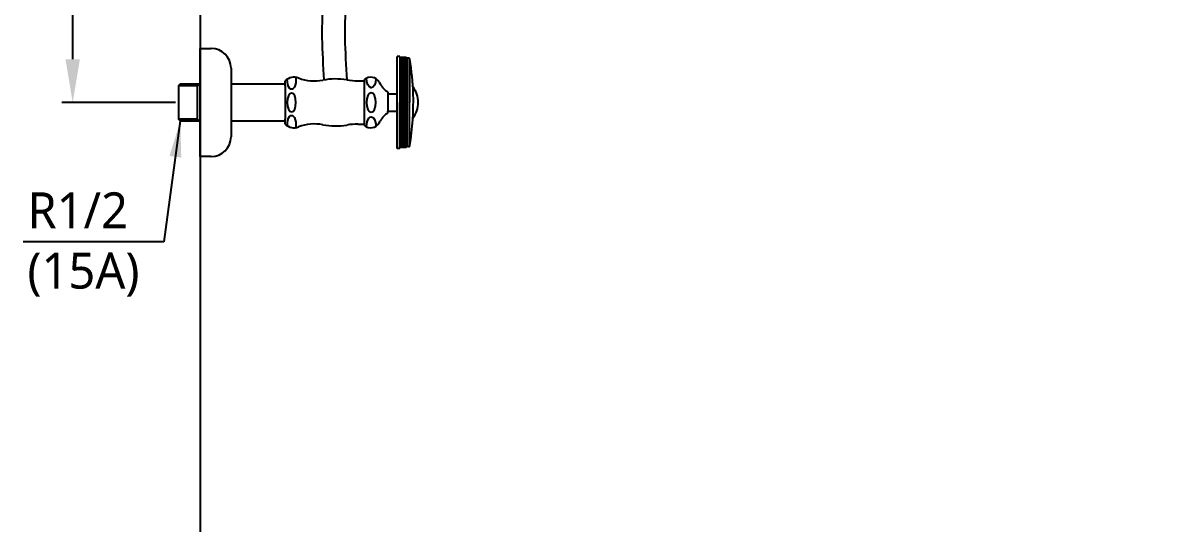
# Model space of a CAD drawing. Extents: x 8541 to 14664, y -60 to 2468.
# Drawn here: x 8580 to 9219, y 1204 to 1481 of the extents above; entities that cross this region are included whole.
import ezdxf

# ---------------------------------------------------------------- set-up
doc = ezdxf.new("R2010")
doc.units = 0
doc.header["$LTSCALE"] = 20
doc.header["$MEASUREMENT"] = 0
doc.layers.get('0').update_dxf_attribs({"linetype": 'CONTINUOUS'})
doc.layers.get('DEFPOINTS').update_dxf_attribs({"linetype": 'CONTINUOUS'})
for name, color, linetype in [('2', 2, 'CONTINUOUS'), ('4', 4, 'CONTINUOUS'), ('6', 6, 'CONTINUOUS')]:
    doc.layers.add(name, color=color, linetype=linetype)
doc.styles.add('ROMANS', font='NanumGothic.ttf', dxfattribs={"height": 10.144927})
doc.styles.get("Standard").update_dxf_attribs({"font": 'NanumGothic.ttf'})
doc.dimstyles.get("Standard").update_dxf_attribs({"dimtxt": 2.7, "dimasz": 2.5, "dimexe": 1.5, "dimexo": 1.5, "dimgap": 1.5, "dimtad": 1, "dimdec": 0, "dimlfac": 10, "dimzin": 0, "dimdsep": 46, "dimtxsty": 'Standard', "dimcen": 0, "dimclrt": 2, "dimadec": 0, "dimazin": 0, "dimtfac": 1, "dimtdec": 0, "dimtmove": 0, "dimatfit": 3, "dimfxl": 0, "dimtolj": 1, "dimtzin": 0, "dimarcsym": 0})

# ---------------------------------------------------------------- blocks, each defined once
blk = doc.blocks.new('*D58')
at = {"color": 3, "lineweight": -2}
for p, q in [((8678.16, 1687.37), (8601.39, 1687.37)), ((8607.39, 1663.37), (8607.39, 1587.43)), ((8607.39, 1461.37), (8607.39, 1537.3)), ((8664.32, 1437.37), (8601.39, 1437.37))]:
    blk.add_line(p, q, dxfattribs=at)
at = {"color": 3}
for points in [[(8603.39, 1663.37), (8611.39, 1663.37), (8607.39, 1687.37)], [(8603.39, 1461.37), (8611.39, 1461.37), (8607.39, 1437.37)]]:
    blk.add_solid(points, dxfattribs=at)
at = {"layer": 'DEFPOINTS', "color": 0}
for p in [(8679.96, 1687.37), (8607.39, 1437.37), (8666.12, 1437.37)]:
    blk.add_point(p, dxfattribs=at)
at = {"color": 2, "insert": (8607.39, 1562.37), "char_height": 24, "attachment_point": 5}
blk.add_mtext('\\A1;{\\fNanumGothic|b0|i0|c129|p50;250}', dxfattribs=at)

msp = doc.modelspace()

# ---------------------------------------------------------------- linework, layer by layer
at = {"layer": '4'}
for p, q in [((8678, 1467.37), (8684, 1467.37)), ((8678, 1407.37), (8678, 1467.37)), ((8788.62, 1462.87), (8787.12, 1462.87)), ((8787.12, 1461.87), (8787.12, 1462.87)), ((8787.12, 1437.37), (8787.12, 1461.87)), ((8788.62, 1462.67), (8788.62, 1462.87)), ((8788.62, 1462.67), (8788.62, 1437.37)), ((8792.12, 1461.96), (8788.62, 1461.96)), ((8792.12, 1460.96), (8788.62, 1460.96)), ((8792.12, 1459.96), (8788.62, 1459.96)), ((8792.12, 1458.96), (8788.62, 1458.96)), ((8792.12, 1457.96), (8788.62, 1457.96)), ((8792.12, 1462.37), (8788.92, 1462.37)), ((8792.62, 1461.87), (8792.12, 1462.37)), ((8792.12, 1462.37), (8792.12, 1437.37)), ((8793.45, 1461.87), (8792.62, 1461.87)), ((8792.62, 1461.87), (8792.62, 1437.37)), ((8794.04, 1461.37), (8794.04, 1437.37)), ((8695.12, 1456.37), (8695.12, 1418.37)), ((8792.12, 1456.96), (8788.62, 1456.96)), ((8792.12, 1455.96), (8788.62, 1455.96)), ((8792.12, 1454.96), (8788.62, 1454.96)), ((8792.12, 1453.96), (8788.62, 1453.96)), ((8792.12, 1452.96), (8788.62, 1452.96)), ((8792.12, 1451.96), (8788.62, 1451.96)), ((8666, 1446.62), (8667, 1447.62)), ((8676.5, 1446.62), (8666, 1446.62)), ((8666.12, 1428.12), (8666.12, 1446.62)), ((8667, 1447.62), (8678, 1447.62)), ((8676.5, 1427.12), (8676.5, 1447.62)), ((8676.5, 1446.62), (8677.5, 1447.62)), ((8678, 1447), (8678, 1427.74)), ((8695.12, 1447.62), (8725.12, 1447.62)), ((8725.12, 1446.62), (8725.12, 1449.37)), ((8725.12, 1446.62), (8725.12, 1428.12)), ((8765.41, 1449.4), (8769.04, 1449.4)), ((8768.12, 1449.37), (8769.04, 1449.37)), ((8769.04, 1449.37), (8769.04, 1450.09)), ((8769.04, 1425.37), (8769.04, 1449.37)), ((8777.15, 1448.69), (8777.7, 1447.73)), ((8792.12, 1450.96), (8788.62, 1450.96)), ((8792.12, 1449.96), (8788.62, 1449.96)), ((8792.12, 1448.96), (8788.62, 1448.96)), ((8792.12, 1447.96), (8788.62, 1447.96)), ((8792.12, 1446.96), (8788.62, 1446.96)), ((8792.12, 1445.96), (8788.62, 1445.96)), ((8792.12, 1444.96), (8788.62, 1444.96)), ((8782.04, 1443.1), (8782.04, 1442.12)), ((8782.04, 1442.12), (8782.04, 1432.62)), ((8782.04, 1442.12), (8787.12, 1442.12)), ((8792.12, 1443.96), (8788.62, 1443.96)), ((8792.12, 1442.96), (8788.62, 1442.96)), ((8792.12, 1441.96), (8788.62, 1441.96)), ((8792.12, 1440.96), (8788.62, 1440.96)), ((8792.12, 1439.96), (8788.62, 1439.96)), ((8792.12, 1438.96), (8788.62, 1438.96)), ((8782.04, 1432.62), (8787.12, 1432.62)), ((8782.04, 1431.64), (8782.04, 1432.62)), ((8787.12, 1411.87), (8787.12, 1437.37)), ((8792.12, 1437.96), (8788.62, 1437.96)), ((8788.62, 1412.07), (8788.62, 1437.37)), ((8792.12, 1436.78), (8788.62, 1436.78)), ((8792.12, 1435.78), (8788.62, 1435.78)), ((8792.12, 1434.78), (8788.62, 1434.78)), ((8792.12, 1433.78), (8788.62, 1433.78)), ((8792.12, 1432.78), (8788.62, 1432.78)), ((8792.12, 1412.37), (8792.12, 1437.37)), ((8792.62, 1412.87), (8792.62, 1437.37)), ((8794.04, 1413.37), (8794.04, 1437.37)), ((8667, 1427.12), (8666, 1428.12)), ((8676.5, 1428.12), (8666, 1428.12)), ((8667, 1427.12), (8678, 1427.12)), ((8677.5, 1427.12), (8676.5, 1428.12)), ((8695.12, 1427.12), (8725.12, 1427.12)), ((8725.12, 1425.37), (8725.12, 1428.12)), ((8725.12, 1427.12), (8725.12, 1426.94)), ((8725.12, 1425.37), (8725.12, 1426.94)), ((8777.15, 1426.05), (8777.7, 1427)), ((8792.12, 1431.78), (8788.62, 1431.78)), ((8792.12, 1430.78), (8788.62, 1430.78)), ((8792.12, 1429.78), (8788.62, 1429.78)), ((8792.12, 1428.78), (8788.62, 1428.78)), ((8792.12, 1427.78), (8788.62, 1427.78)), ((8792.12, 1426.78), (8788.62, 1426.78)), ((8792.12, 1425.78), (8788.62, 1425.78)), ((8765.41, 1425.37), (8769.04, 1425.37)), ((8769.04, 1424.65), (8769.04, 1425.37)), ((8792.12, 1424.78), (8788.62, 1424.78)), ((8792.12, 1423.78), (8788.62, 1423.78)), ((8792.12, 1422.78), (8788.62, 1422.78)), ((8792.12, 1421.78), (8788.62, 1421.78)), ((8792.12, 1420.78), (8788.62, 1420.78)), ((8792.12, 1419.81), (8788.62, 1419.81)), ((8792.12, 1418.81), (8788.62, 1418.81)), ((8792.12, 1417.81), (8788.62, 1417.81)), ((8792.12, 1416.81), (8788.62, 1416.81)), ((8792.12, 1415.81), (8788.62, 1415.81)), ((8792.12, 1414.81), (8788.62, 1414.81)), ((8792.12, 1413.81), (8788.62, 1413.81)), ((8792.12, 1412.81), (8788.62, 1412.81)), ((8792.62, 1412.9), (8792.12, 1412.4)), ((8793.45, 1412.9), (8792.62, 1412.9)), ((8684, 1407.37), (8678, 1407.37)), ((8788.62, 1411.9), (8787.12, 1411.9)), ((8792.12, 1412.4), (8788.92, 1412.4))]:
    msp.add_line(p, q, dxfattribs=at)
for centre, radius, start, end in [((8684, 1456.37), 11, 89.35263, 90), ((8684.12, 1456.37), 11, 0, 90), ((8788.92, 1462.67), 0.3, 180, 270), ((8793.45, 1461.17), 0.7, 9.49341, 90), ((8651.12, 1437.37), 145, 1.94314, 9.49341), ((8730.03, 1444.37), 7, 69.03386, 134.51294), ((8772.51, 1446.01), 5.36, 30, 130.43057), ((8741.42, 1474.13), 24.83, 249.03386, 280.73728), ((8753.12, 1412.4), 38, 80.69517, 100.73727), ((8765.41, 1487.4), 38, 260.69518, 270), ((8789.83, 1454.73), 14, 210, 236.19018), ((8784.87, 1437.32), 14, 0.24727, 38.21407), ((8651.12, 1437.37), 145, 350.50659, 1.94314), ((8784.87, 1437.44), 14, 321.78593, 359.75273), ((8772.51, 1428.72), 5.36, 229.56943, 330), ((8789.83, 1420), 14, 123.80982, 150), ((8730.03, 1430.36), 7, 225.5, 290.96614), ((8741.42, 1400.64), 24.83, 79.26272, 110.96614), ((8753.12, 1462.37), 38, 259.26273, 279.30483), ((8765.41, 1387.37), 38, 90, 99.30482), ((8684.12, 1418.37), 11, 270, 0), ((8793.45, 1413.6), 0.7, 270, 350.50659), ((8684, 1418.37), 11, 270, 270.64737), ((8788.92, 1412.1), 0.3, 90, 180)]:
    msp.add_arc(centre, radius, start, end, dxfattribs=at)
at = {"layer": '4', "extrusion": (0, 0, -1)}
for centre, major_axis, ratio, start_param, end_param in [((8728.69, 1449.87), (0, -5.22), 0.46009, 4.433611, 7.934688), ((8772.8, 1450.96), (0, -5.4), 0.478204, 4.79078, 7.834251), ((8728.69, 1424.95), (0, -5.22), 0.46009, 1.472186, 5.009627), ((8772.8, 1424.05), (0, -5.4), 0.478204, 1.540108, 4.68362)]:
    msp.add_ellipse(centre, major_axis=major_axis, ratio=ratio, start_param=start_param, end_param=end_param, dxfattribs=at)
for centre, major_axis, ratio in [((8728.69, 1437.37), (0, -5.22), 0.46009), ((8772.8, 1437.37), (0, -5.4), 0.478204)]:
    msp.add_ellipse(centre, major_axis=major_axis, ratio=ratio, dxfattribs=at)
at = {"layer": '4'}
for points, knots in [([(8746.77, 1449.86), (8745.78, 1465.44), (8744.35, 1487.91), (8749.12, 1509.39), (8750.98, 1515.92)], [0, 0, 0, 0, 46.247919, 66.725305, 66.725305, 66.725305, 66.725305]), ([(8759.47, 1449.86), (8758.48, 1465.44), (8757.2, 1485.57), (8760.89, 1504.91), (8761.93, 1509.25)], [0, 0, 0, 0, 46.247919, 59.779544, 59.779544, 59.779544, 59.779544])]:
    msp.add_open_spline(points, degree=3, knots=knots, dxfattribs=at)
at = {"layer": '6', "color": 6}
msp.add_lwpolyline([(9915.5, 2212.4), (8678, 2212.4), (8678, 287.37), (10605.5, 287.37), (10605.5, 1287.37)], dxfattribs=at)

# ---------------------------------------------------------------- texts
at = {"layer": '2', "insert": (8582.32, 1358.72), "char_height": 20, "attachment_point": 4, "style": 'ROMANS'}
msp.add_mtext('R1/2\\P(15A)', dxfattribs=at)

# ---------------------------------------------------------------- dimensions: what is measured, and where the dimension line sits
dim = msp.add_linear_dim(base=(8607.39, 1437.37), p1=(8679.96, 1687.37), p2=(8666.12, 1437.37), angle=90, text='{\\fNanumGothic|b0|i0|c129|p50;<>}', dimstyle='Standard', override={"dimscale": 1.2, "dimtxt": 20, "dimasz": 20, "dimexe": 5, "dimgap": 10, "dimtih": 1, "dimtoh": 1, "dimlfac": 1, "dimzin": 12, "dimclrd": 3, "dimclre": 3, "dimazin": 2, "dimarcsym": 1})
dim.commit()
dim.dimension.update_dxf_attribs({"geometry": '*D58', "text_midpoint": (8607.39, 1562.37)})

# ---------------------------------------------------------------- leaders
msp.add_leader([(8667, 1427.12), (8657.8, 1360.25), (8579.9, 1360.25)], dimstyle='Standard', override={"dimtxt": 20, "dimasz": 20, "dimexe": 5, "dimgap": 10, "dimtad": 0, "dimlfac": 1, "dimzin": 12, "dimclrd": 3, "dimclre": 3, "dimazin": 2, "dimarcsym": 1})

doc.saveas('drawing.dxf')
